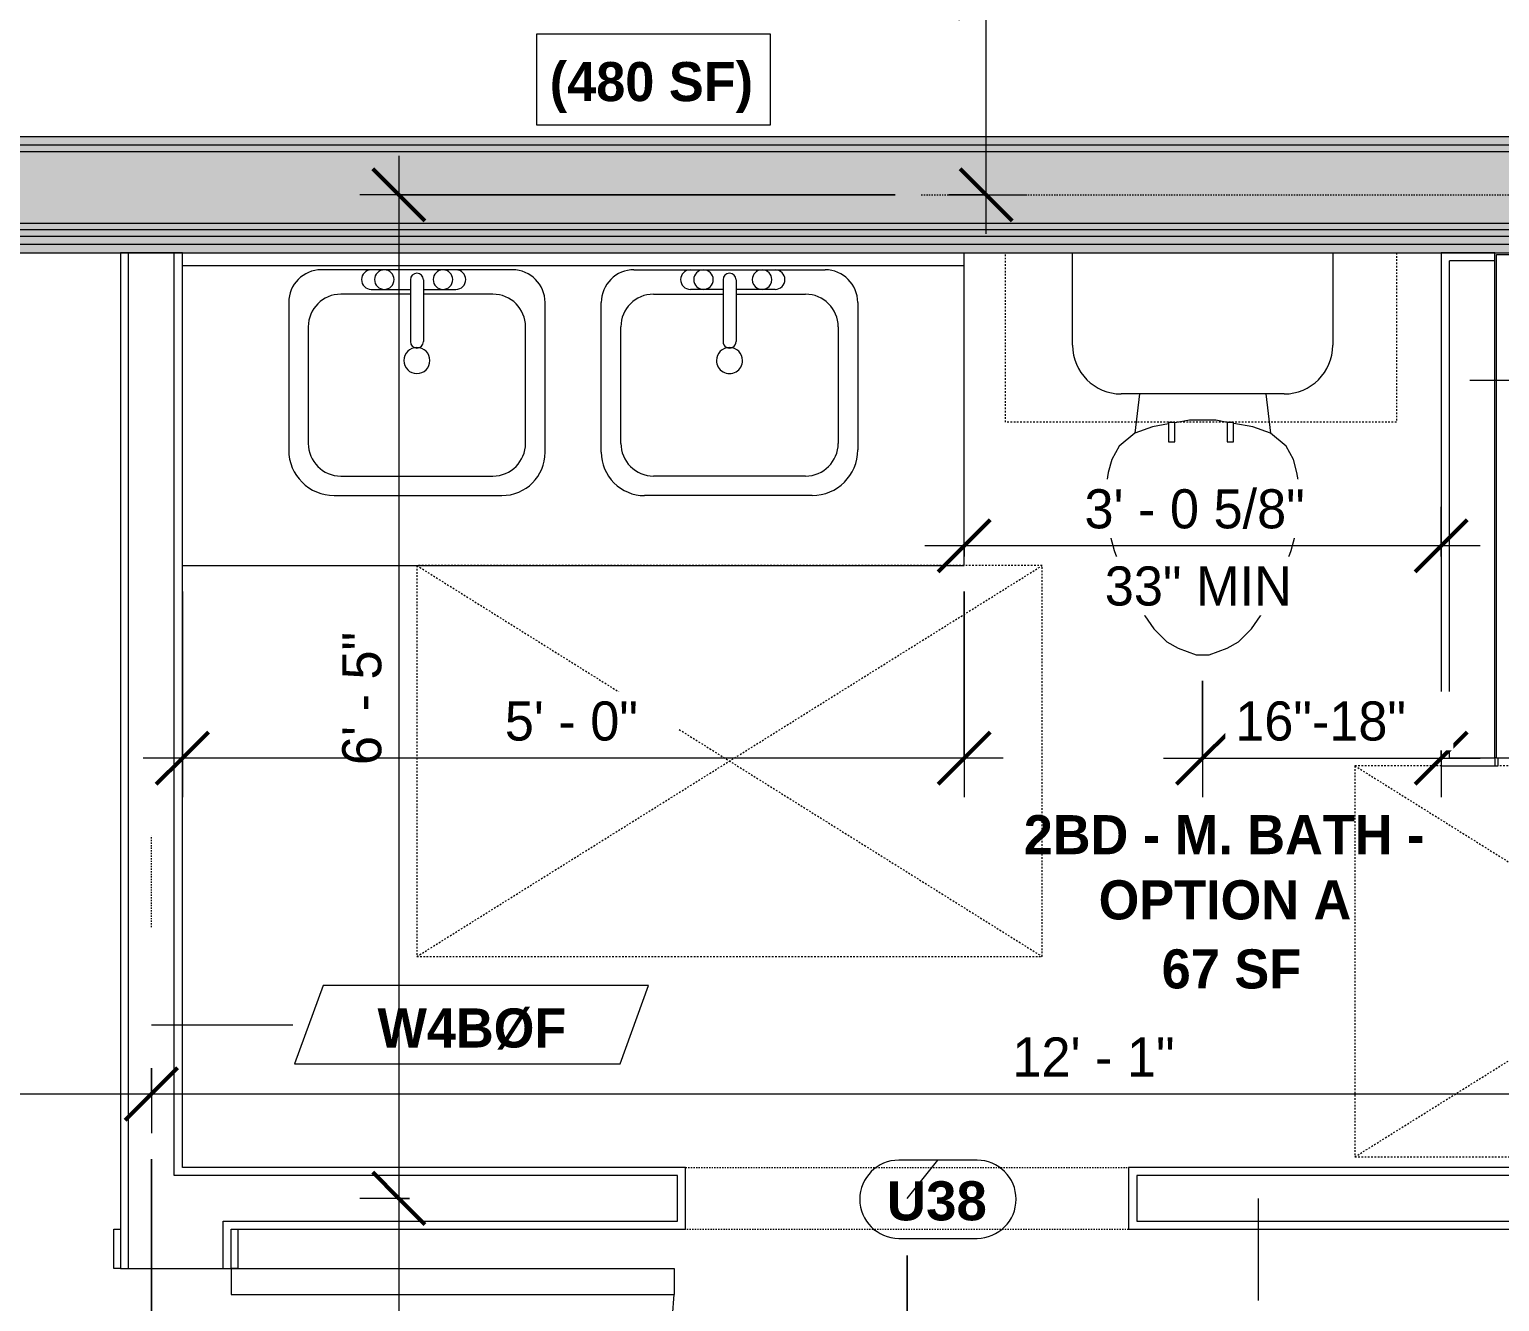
# Model space of a CAD drawing. Header units: inches. Extents: x -4058 to -1781, y 9814 to 12264.
# Drawn here: x -3666.8 to -3553.9, y 10263.7 to 10361.3 of the extents above; entities that cross this region are included whole.
import ezdxf

# ---------------------------------------------------------------- set-up
doc = ezdxf.new("R2010")
doc.units = ezdxf.units.IN
doc.header["$MEASUREMENT"] = 0
for name, pattern in [('Dash', [0.25, 0.125, -0.125]), ('Dash 3_32_', [0.1875, 0.09375, -0.09375]), ('Overhead', [0.15625, 0.09375, -0.0625])]:
    doc.linetypes.add(name, pattern=pattern)
for name, color, linetype, lineweight in [('0-1', 7, 'Continuous', 5), ('A-ANNO-DIMS', 211, 'Continuous', 9), ('A-ANNO-DIMS-32', 211, 'Continuous', 9), ('A-AREA-IDEN', 2, 'Continuous', 9), ('A-DETL-1', 90, 'Dash 3_32_', 9), ('A-DETL-GENF-3', 92, 'Overhead', 9), ('A-DETL-MEDM-1', 33, 'Continuous', 9), ('A-DOOR-2', 31, 'Continuous', 9), ('A-DOOR-IDEN', 31, 'Continuous', 9), ('A-GENM', 5, 'Continuous', 9), ('A-GENM-2', 147, 'Dash', 9), ('A-WALL-1', 7, 'Continuous', 9), ('A-WALL-2', 113, 'Continuous', 9), ('A-WALL-IDEN', 211, 'Continuous', 9), ('I-WALL-1', 1, 'Continuous', 18), ('I-WALL-2', 10, 'Continuous', 5), ('I-WALL-3', 7, 'Continuous', 9), ('I-WALL-4', 2, 'Continuous', 9), ('P-SANR-FIXT', 6, 'Continuous', 9), ('Q-CASE', 31, 'Continuous', 9), ('Q-CASE-2', 31, 'Dash', 9)]:
    doc.layers.add(name, color=color, linetype=linetype, lineweight=lineweight)
doc.styles.add('Arial_B', font='arialbd.ttf', dxfattribs={"height": 3})
doc.styles.add('Century Gothic', font='ufonts.com_century-gothic.ttf', dxfattribs={"height": 3})
doc.styles.add('Century Gothic_B', font='GOTHICB.TTF', dxfattribs={"height": 3})
doc.dimstyles.new('MARKETING_DIMENSION', dxfattribs={"dimscale": 12, "dimtxt": 3.132505, "dimasz": 0.333333, "dimexe": 0.25, "dimexo": 0.166667, "dimgap": 0.041667, "dimtad": 1, "dimdec": 4, "dimrnd": 0.0625, "dimzin": 3, "dimdsep": 46, "dimlunit": 4, "dimtxsty": 'Century Gothic', "dimblk1": 'OBLIQUE', "dimblk2": 'OBLIQUE', "dimsah": 1, "dimcen": 0.09, "dimdle": 0.25, "dimazin": 0, "dimtfac": 1, "dimtdec": 4, "dimtix": 1, "dimtmove": 0, "dimatfit": 3, "dimfxl": 1, "dimtvp": 1, "dimtfill": 1, "dimfrac": 2, "dimtolj": 1, "dimtzin": 0, "dimarcsym": 2})
doc.dimstyles.new('THE_DIMENSION_STRING_3', dxfattribs={"dimscale": 12, "dimtxt": 3.132505, "dimasz": 0.333333, "dimexe": 0.25, "dimexo": 0.166667, "dimgap": 0.041667, "dimtad": 1, "dimdec": 4, "dimrnd": 0.0625, "dimzin": 3, "dimdsep": 46, "dimlunit": 4, "dimtxsty": 'Century Gothic', "dimblk1": 'OBLIQUE', "dimblk2": 'OBLIQUE', "dimsah": 1, "dimcen": 0.09, "dimdle": 0.25, "dimazin": 0, "dimtfac": 1, "dimtdec": 4, "dimtix": 1, "dimtmove": 0, "dimatfit": 3, "dimfxl": 1, "dimtvp": 1, "dimtfill": 1, "dimfrac": 2, "dimtolj": 1, "dimtzin": 0, "dimarcsym": 2})
doc.dimstyles.new('THE_DIMENSION_STRING_4', dxfattribs={"dimscale": 12, "dimtxt": 3.132505, "dimasz": 0.333333, "dimexe": 0.25, "dimexo": 0.166667, "dimgap": 0.041667, "dimtad": 1, "dimdec": 4, "dimrnd": 0.0625, "dimzin": 3, "dimdsep": 46, "dimlunit": 4, "dimtxsty": 'Century Gothic', "dimblk1": 'OBLIQUE', "dimblk2": 'OBLIQUE', "dimsah": 1, "dimcen": 0.09, "dimdle": 0.25, "dimazin": 0, "dimtfac": 1, "dimtdec": 4, "dimtix": 1, "dimtmove": 0, "dimatfit": 3, "dimfxl": 1, "dimtvp": 1, "dimtfill": 1, "dimfrac": 2, "dimtolj": 1, "dimtzin": 0, "dimarcsym": 2})

# ---------------------------------------------------------------- blocks, each defined once
blk = doc.blocks.new('CTR - 1st Phase - Common Walls_rvt-1-UNITS PLANS - 3RD FLOOR')
at = {"layer": 'I-WALL-1'}
blk.add_hatch(color=256, dxfattribs=at).paths.add_polyline_path([(-3501.67, 10344.15), (-3501.67, 10344.78), (-3852.47, 10344.78), (-3852.47, 10344.15), (-3512.01, 10344.15)], flags=0)
at = {"layer": 'I-WALL-2'}
for points in [[(-3504.67, 10352.4), (-3504.67, 10353.03), (-3757.49, 10353.03), (-3757.49, 10352.84), (-3795.49, 10352.84), (-3795.49, 10353.03), (-3852.47, 10353.03), (-3852.47, 10352.4), (-3529.17, 10352.4)], [(-3504.67, 10351.9), (-3504.67, 10352.4), (-3852.47, 10352.4), (-3852.47, 10351.9), (-3529.17, 10351.9)], [(-3501.67, 10346.4), (-3501.67, 10351.34), (-3504.67, 10351.35), (-3504.67, 10351.9), (-3852.47, 10351.9), (-3852.47, 10346.4), (-3512.01, 10346.4)], [(-3529.17, 10345.9), (-3501.67, 10345.9), (-3501.67, 10346.4), (-3852.47, 10346.4), (-3852.47, 10345.9), (-3546.32, 10345.9)], [(-3501.67, 10345.4), (-3501.67, 10345.9), (-3852.47, 10345.9), (-3852.47, 10345.4), (-3512.01, 10345.4)], [(-3501.67, 10344.78), (-3501.67, 10345.4), (-3852.47, 10345.4), (-3852.47, 10344.78), (-3512.01, 10344.78)]]:
    blk.add_hatch(color=256, dxfattribs=at).paths.add_polyline_path(points, flags=0)
at = {"layer": 'A-WALL-1'}
for p, q in [((-3504.67, 10352.4), (-3852.47, 10352.4)), ((-3504.67, 10351.9), (-3852.47, 10351.9)), ((-3501.67, 10346.4), (-3852.47, 10346.4)), ((-3501.67, 10345.9), (-3852.47, 10345.9)), ((-3501.67, 10345.4), (-3852.47, 10345.4)), ((-3501.67, 10344.78), (-3852.47, 10344.78))]:
    blk.add_line(p, q, dxfattribs=at)
at = {"layer": 'I-WALL-3'}
for p, q in [((-3505.3, 10353.03), (-3757.49, 10353.03)), ((-3852.47, 10344.15), (-3554.28, 10344.15))]:
    blk.add_line(p, q, dxfattribs=at)
blk = doc.blocks.new('Door-Opening - CLEAR OPENING - 34_ x 80_-3928451-UNITS PLANS - 3RD FLOOR')
at = {"layer": 'A-DETL-GENF-3'}
for p, q in [((-17.32, 2.37), (16.68, 2.37)), ((16.68, -2.38), (-17.32, -2.38))]:
    blk.add_line(p, q, dxfattribs=at)
at = {"layer": 'A-DETL-MEDM-1'}
for p, q in [((-17.32, -2.38), (-17.32, 2.37)), ((16.68, 2.37), (16.68, -2.38))]:
    blk.add_line(p, q, dxfattribs=at)
blk = doc.blocks.new('M_Sink Vanity-Square - 500 x 440mm-1372835-UNITS PLANS - 3RD FLOOR')
at = {"layer": 'P-SANR-FIXT'}
for p, q in [((-5.72, 10.23), (7.14, 10.23)), ((-5.22, 8.73), (6.46, 8.73)), ((10.46, 6.91), (10.46, -4.59)), ((-9.22, -4.59), (-9.22, 6.73)), ((-7.72, -2.72), (-7.72, 6.23)), ((8.96, 6.23), (8.96, -2.72)), ((0.12, -6.33), (0.12, -1.59)), ((1.12, -6.33), (1.12, -1.59)), ((0.12, -5.22), (-5.22, -5.22)), ((-2.88, -5.59), (0.12, -5.59)), ((6.46, -5.22), (1.12, -5.22)), ((1.12, -5.59), (3.62, -5.59)), ((7.96, -7.09), (-6.72, -7.09)), ((3.62, -7.09), (-2.88, -7.09))]:
    blk.add_line(p, q, dxfattribs=at)
for centre, radius, start, end in [((-5.72, 6.73), 3.5, 90, 180), ((7.14, 6.91), 3.32, 360, 90), ((-5.22, 6.23), 2.5, 90, 180), ((6.46, 6.23), 2.5, 360, 90), ((0.62, -0.13), 1, 360, 180), ((0.62, -0.13), 1, 180, 0), ((0.62, -1.59), 0.5, 360, 180), ((-5.22, -2.72), 2.5, 180, 270), ((6.46, -2.72), 2.5, 270, 360), ((-6.72, -4.59), 2.5, 180, 270), ((-2.88, -6.34), 0.75, 90, 270), ((-1.88, -6.34), 0.75, 360, 180), ((2.62, -6.34), 0.75, 0, 180), ((3.62, -6.34), 0.75, 270, 90), ((7.96, -4.59), 2.5, 270, 0), ((-1.88, -6.34), 0.75, 180, 0), ((0.62, -6.33), 0.5, 180, 0), ((2.62, -6.34), 0.75, 180, 0)]:
    blk.add_arc(centre, radius, start, end, dxfattribs=at)
blk = doc.blocks.new('Toilet-Domestic-3D - Toilet-Domestic-3D-V62-UNITS PLANS - 3RD FLOOR')
at = {"layer": 'P-SANR-FIXT'}
for p, q in [((-9.98, 11.75), (-9.98, 18.86)), ((9.98, 18.86), (9.98, 11.75)), ((6.25, 8.02), (-6.25, 8.02)), ((-4.86, 8.02), (-5.21, 5)), ((4.86, 8.02), (5.21, 5)), ((-2.61, 5.72), (-3.84, 5.5)), ((-1, 6), (-2.12, 5.8)), ((1, 6), (-1, 6)), ((1.89, 5.84), (1, 6)), ((3.84, 5.5), (2.38, 5.76)), ((-5.21, 5), (-6.4, 4)), ((-3.84, 5.5), (-5.21, 5)), ((5.21, 5), (3.84, 5.5)), ((6.4, 4), (5.21, 5)), ((-6.4, 4), (-6.97, 3)), ((6.97, 3), (6.4, 4)), ((-6.97, 3), (-7.24, 2)), ((7.24, 2), (6.97, 3)), ((-7.24, 2), (-7.41, 1)), ((7.41, 1), (7.24, 2)), ((-7.41, 1), (-7.5, 0)), ((7.5, 0), (7.41, 1)), ((-7.5, 0), (-7.33, -1.99)), ((7.33, -1.99), (7.5, 0)), ((-7.33, -1.99), (-6.79, -4)), ((6.79, -4), (7.33, -1.99)), ((-6.79, -4), (-6.06, -6)), ((6.06, -6), (6.79, -4)), ((-6.06, -6), (-5.13, -8)), ((5.13, -8), (6.06, -6)), ((-5.13, -8), (-3.74, -10)), ((3.74, -10), (5.13, -8)), ((-3.74, -10), (-2.74, -11)), ((2.74, -11), (3.74, -10)), ((-2.74, -11), (-1.87, -11.5)), ((1.87, -11.5), (2.74, -11)), ((-1.87, -11.5), (-0.5, -12)), ((-0.5, -12), (0.5, -12)), ((0.5, -12), (1.87, -11.5))]:
    blk.add_line(p, q, dxfattribs=at)
for centre, start, end in [((-6.25, 11.75), 180, 270), ((6.25, 11.75), 270, 360)]:
    blk.add_arc(centre, 3.73, start, end, dxfattribs=at)
blk = doc.blocks.new('Bath Vanity - Bath Vanity 60_-3668790-UNITS PLANS - 3RD FLOOR')
at = {"layer": 'Q-CASE'}
for p, q in [((30.74, 24), (-29.26, 24)), ((-29.26, 24), (-29.26, 1))]:
    blk.add_line(p, q, dxfattribs=at)
blk = doc.blocks.new('ADA Clearances - 30_x48_-4171341-UNITS PLANS - 3RD FLOOR')
at = {"layer": 'A-GENM-2'}
for p, q in [((15, -24), (-15, 24)), ((-15, -24), (15, 24)), ((15, 24), (-15, 24)), ((-15, 24), (-15, -13)), ((15, -24), (15, 24)), ((-15, -17.37), (-15, -24)), ((-15, -24), (15, -24))]:
    blk.add_line(p, q, dxfattribs=at)
blk = doc.blocks.new('BATHROOM MIRROR - BATHROOM MIRROR  60_-3802719-UNITS PLANS - 3RD FLOOR')
at = {"layer": 'Q-CASE'}
for p, q in [((-29.26, -23), (30.74, -23)), ((-29.26, -23), (-29.26, -24)), ((30.74, -24), (30.74, -23)), ((30.74, -24), (-29.26, -24))]:
    blk.add_line(p, q, dxfattribs=at)
blk = doc.blocks.new('300 Series Wall Hung Cabinet_326 - 30_-2909953-UNITS PLANS - 3RD FLOOR')
at = {"layer": 'Q-CASE'}
for p, q in [((-2.01, 14.69), (-2.5, 14.69)), ((-2.5, 14.69), (-2.5, 13.19)), ((-2.01, 13.19), (-2.01, 14.69)), ((2.49, 14.69), (2, 14.69)), ((2, 14.69), (2, 13.19)), ((2.49, 13.19), (2.49, 14.69)), ((-2.01, 13.19), (-2.5, 13.19)), ((2.49, 13.19), (2, 13.19))]:
    blk.add_line(p, q, dxfattribs=at)
at = {"layer": 'Q-CASE-2'}
for p, q in [((-15, 0.19), (-15, 13.19)), ((-15, 13.19), (15, 13.19)), ((15, 13.19), (15, 0.19)), ((15, 0.19), (-15, 0.19))]:
    blk.add_line(p, q, dxfattribs=at)
blk = doc.blocks.new('M_Sink Vanity-Square - 500 x 440mm-1352614-UNITS PLANS - 3RD FLOOR')
at = {"layer": 'P-SANR-FIXT'}
for p, q in [((7.96, 7.09), (-6.72, 7.09)), ((3.62, 7.09), (-2.88, 7.09)), ((0.12, 6.33), (0.12, 1.59)), ((1.12, 6.33), (1.12, 1.59)), ((-9.22, 4.59), (-9.22, -6.73)), ((0.12, 5.22), (-5.22, 5.22)), ((-2.88, 5.59), (0.12, 5.59)), ((1.12, 5.59), (3.62, 5.59)), ((6.46, 5.22), (1.12, 5.22)), ((10.46, -6.91), (10.46, 4.59)), ((-7.72, 2.72), (-7.72, -6.23)), ((8.96, -6.23), (8.96, 2.72)), ((-5.22, -8.73), (6.46, -8.73)), ((-5.72, -10.23), (7.14, -10.23))]:
    blk.add_line(p, q, dxfattribs=at)
for centre, radius, start, end in [((-6.72, 4.59), 2.5, 90, 180), ((-2.88, 6.34), 0.75, 90, 270), ((-1.88, 6.34), 0.75, 360, 180), ((0.62, 6.33), 0.5, 360, 180), ((2.62, 6.34), 0.75, 360, 180), ((3.62, 6.34), 0.75, 270, 90), ((7.96, 4.59), 2.5, 360, 90), ((-1.88, 6.34), 0.75, 180, 0), ((2.62, 6.34), 0.75, 180, 360), ((-5.22, 2.72), 2.5, 90, 180), ((6.46, 2.72), 2.5, 0, 90), ((0.62, 1.59), 0.5, 180, 0), ((0.62, 0.13), 1, 360, 180), ((0.62, 0.13), 1, 180, 0), ((-5.72, -6.73), 3.5, 180, 270), ((-5.22, -6.23), 2.5, 180, 270), ((6.46, -6.23), 2.5, 270, 0), ((7.14, -6.91), 3.32, 270, 0)]:
    blk.add_arc(centre, radius, start, end, dxfattribs=at)
blk = doc.blocks.new('ADA Clearances - 30_x48_-V92-UNITS PLANS - 3RD FLOOR')
at = {"layer": 'A-GENM-2'}
for p, q in [((15, -24), (-15, 24)), ((-15, -24), (15, 24)), ((15, 24), (-15, 24)), ((-15, 24), (-15, -24)), ((15, -24), (15, 24)), ((-15, -24), (15, -24))]:
    blk.add_line(p, q, dxfattribs=at)
blk = doc.blocks.new('The Shower - The Shower-V103-UNITS PLANS - 3RD FLOOR')
at = {"layer": 'P-SANR-FIXT'}
for p, q in [((0, -0.5), (38.5, -0.5)), ((0, -39.25), (0, -0.5)), ((0.12, -39.25), (0.12, -0.63)), ((0.12, -0.63), (38.38, -0.63)), ((38.38, -0.63), (38.38, -39.25)), ((38.5, -0.5), (38.5, -39.25)), ((1.25, -39.25), (1.25, -1.75)), ((1.25, -1.75), (37.25, -1.75)), ((1.42, -2.2), (1.4, -2.23)), ((1.58, -2.01), (1.51, -2.08)), ((1.73, -1.9), (1.7, -1.92)), ((2.01, -1.78), (1.93, -1.8)), ((36.25, -1.77), (2.25, -1.77)), ((36.25, -1.77), (36.25, -1.75)), ((36.57, -1.8), (36.49, -1.78)), ((36.8, -1.92), (36.77, -1.9)), ((36.99, -2.08), (36.92, -2.01)), ((37.1, -2.23), (37.08, -2.2)), ((37.25, -1.75), (37.25, -17.52)), ((1.3, -2.43), (1.28, -2.51)), ((2.2, -32.27), (2.2, -2.75)), ((36.25, -2.7), (2.25, -2.7)), ((36.3, -18.11), (36.3, -2.75)), ((37.22, -2.51), (37.2, -2.43)), ((36.3, -32.27), (36.3, -18.89)), ((37.25, -19.48), (37.25, -39.25)), ((1.62, -32.27), (1.62, -38.13)), ((36.75, -32.38), (1.75, -32.38)), ((1.75, -32.38), (1.75, -38)), ((2.2, -32.27), (36.3, -32.27)), ((36.75, -38), (36.75, -32.38)), ((36.88, -38.13), (36.88, -32.27)), ((1.62, -38.13), (36.88, -38.13)), ((1.75, -38), (36.75, -38)), ((0.12, -39.25), (0, -39.25)), ((0.12, -39.25), (1.25, -39.25)), ((1.25, -38.75), (37.25, -38.75)), ((1.25, -39.25), (1.25, -38.75)), ((37.25, -39.25), (1.25, -39.25)), ((37.25, -38.75), (37.25, -39.25)), ((37.25, -39.25), (38.38, -39.25)), ((38.5, -39.25), (38.38, -39.25))]:
    blk.add_line(p, q, dxfattribs=at)
for centre, radius, start, end in [((2.25, -2.75), 1, 90, 180), ((36.25, -2.75), 1, 0, 90), ((2.2, -35.56), 0.125, 0, 180), ((2.2, -35.56), 0.125, 180, 0), ((36.3, -35.56), 0.125, 0, 180), ((36.3, -35.56), 0.125, 180, 0)]:
    blk.add_arc(centre, radius, start, end, dxfattribs=at)
for centre, major_axis, start_param, end_param in [((2.2, -32.28), (0.95, 0), 1.570796, 3.141593), ((36.3, -32.28), (-0.95, 0), 3.141593, 4.712389)]:
    blk.add_ellipse(centre, major_axis=major_axis, ratio=0.019505, start_param=start_param, end_param=end_param, dxfattribs=at)
for points, knots in [([(2.25, -1.77), (2.19, -1.77), (2.06, -1.78), (1.8, -1.86), (1.53, -2.04), (1.34, -2.32), (1.26, -2.57), (1.25, -2.7), (1.25, -2.77)], [-0.001856, -0.001856, -0.001856, -0.001856, 0.123376, 0.248608, 0.499072, 0.749536, 0.874768, 1, 1, 1, 1]), ([(1.38, -2.25), (1.41, -2.21), (1.47, -2.12), (1.55, -2.04), (1.59, -2)], [-0.666048, -0.666048, -0.666048, -0.666048, -0.5714286, -0.4597287, -0.4597287, -0.4597287, -0.4597287]), ([(1.75, -1.88), (1.77, -1.87), (1.86, -1.82), (2.03, -1.77), (2.17, -1.75), (2.25, -1.75)], [-0.332096, -0.332096, -0.332096, -0.332096, -0.2857143, -0.1428571, 0, 0, 0, 0]), ([(36.25, -1.75), (36.31, -1.75), (36.42, -1.76), (36.59, -1.8), (36.7, -1.85), (36.75, -1.88)], [-1, -1, -1, -1, -0.8928571, -0.7857143, -0.6665409, -0.6665409, -0.6665409, -0.6665409]), ([(37.25, -2.77), (37.25, -2.7), (37.24, -2.57), (37.16, -2.32), (36.98, -2.04), (36.7, -1.86), (36.45, -1.78), (36.32, -1.77), (36.25, -1.77)], [-0.001856, -0.001856, -0.001856, -0.001856, 0.123376, 0.248608, 0.499072, 0.749536, 0.874768, 1, 1, 1, 1]), ([(36.75, -1.88), (36.79, -1.91), (36.89, -1.97), (36.97, -2.05), (37.01, -2.11)], [-0.666048, -0.666048, -0.666048, -0.666048, -0.5714286, -0.4462442, -0.4462442, -0.4462442, -0.4462442]), ([(37.12, -2.25), (37.13, -2.27), (37.16, -2.33), (37.18, -2.38), (37.19, -2.42)], [-0.332096, -0.332096, -0.332096, -0.332096, -0.2857143, -0.2167295, -0.2167295, -0.2167295, -0.2167295]), ([(2.25, -2.7), (2.24, -2.7), (2.24, -2.7), (2.23, -2.7), (2.22, -2.71), (2.22, -2.71), (2.21, -2.72), (2.21, -2.73), (2.2, -2.74), (2.2, -2.74), (2.2, -2.75), (2.2, -2.75)], [-1, -1, -1, -1, -0.833333, -0.75, -0.666667, -0.583333, -0.416667, -0.333333, -0.208333, -0.083333, 0, 0, 0, 0]), ([(36.3, -2.75), (36.3, -2.74), (36.3, -2.74), (36.3, -2.73), (36.29, -2.72), (36.29, -2.72), (36.28, -2.71), (36.27, -2.71), (36.26, -2.7), (36.26, -2.7), (36.25, -2.7), (36.25, -2.7)], [-1, -1, -1, -1, -0.833333, -0.75, -0.666667, -0.583333, -0.416667, -0.333333, -0.208333, -0.083333, 0, 0, 0, 0])]:
    blk.add_open_spline(points, degree=3, knots=knots, dxfattribs=at)
for points in [[(1.35, -2.32), (1.36, -2.3), (1.37, -2.27), (1.38, -2.25)], [(1.63, -1.97), (1.67, -1.94), (1.71, -1.91), (1.75, -1.88)], [(36.25, -2.7), (36.25, -2.62), (36.25, -2.45), (36.25, -2.22), (36.25, -2.03), (36.25, -1.88), (36.25, -1.82), (36.25, -1.8)], [(37.05, -2.15), (37.07, -2.18), (37.09, -2.21), (37.12, -2.25)], [(1.25, -2.75), (1.25, -2.74), (1.25, -2.72), (1.25, -2.71)], [(2.2, -2.75), (2.12, -2.75), (1.95, -2.75), (1.72, -2.75), (1.52, -2.76), (1.37, -2.76), (1.27, -2.76), (1.25, -2.77), (1.25, -2.77)], [(37.25, -2.67), (37.25, -2.7), (37.25, -2.72), (37.25, -2.75)]]:
    blk.add_open_spline(points, degree=3, dxfattribs=at)
blk = doc.blocks.new('SWING - SINGLE - FLUSH - SWING - FLUSH - 2-10 x 6-8 - PASSAGE-4202131-UNITS PLANS - 3RD FLOOR')
at = {"layer": 'A-DOOR-2'}
for p, q in [((-20, 4.25), (-20, 4.75)), ((-20, 4.75), (-17, 4.75)), ((-17, 4.75), (-17, 4.25)), ((17, 4.25), (17, 4.75)), ((17, 4.75), (20, 4.75)), ((20, 4.75), (20, 4.25)), ((-17, 4.25), (-20, 4.25)), ((20, 4.25), (17, 4.25)), ((-20, -4.25), (-17, -4.25)), ((-20, -4.75), (-20, -4.25)), ((-17, -4.25), (-17, -4.75)), ((15, -4.25), (15, -38.26)), ((17, -4.25), (15, -4.25)), ((17, -4.25), (17, -38.26)), ((17, -4.25), (20, -4.25)), ((17, -4.75), (17, -4.25)), ((20, -4.25), (20, -4.75)), ((-17, -4.75), (-20, -4.75)), ((20, -4.75), (17, -4.75)), ((17, -38.26), (15, -38.26))]:
    blk.add_line(p, q, dxfattribs=at)
blk.add_arc((17, -4.25), 34.07, 180, 266.6343, dxfattribs=at)
blk = doc.blocks.new('DIMBLOCK653-UNITS PLANS - 3RD FLOOR')
at = {"layer": 'A-ANNO-DIMS-32'}
for p, q in [((-3638.42, 10351.59), (-3638.42, 10271.59)), ((-3600.32, 10348.59), (-3641.42, 10348.59)), ((-3638.42, 10348.59), (-3600.32, 10348.59)), ((-3637.59, 10271.59), (-3641.42, 10271.59)), ((-3638.42, 10271.59), (-3637.59, 10271.59))]:
    blk.add_line(p, q, dxfattribs=at)
at = {"layer": 'A-ANNO-DIMS-32', "lineweight": 50}
for p, q in [((-3638.42, 10348.59), (-3640.42, 10350.59)), ((-3638.42, 10348.59), (-3636.42, 10346.59)), ((-3638.42, 10271.59), (-3640.42, 10273.59)), ((-3638.42, 10271.59), (-3636.42, 10269.59))]:
    blk.add_line(p, q, dxfattribs=at)
at = {"layer": 'A-ANNO-DIMS-32', "color": 0, "insert": (-3642.76, 10304.84), "char_height": 3, "width": 12.5897, "attachment_point": 1, "rotation": 90, "line_spacing_factor": 0.984502, "style": 'Century Gothic', "bg_fill": 3, "box_fill_scale": 1.25, "bg_fill_color": 256, "bg_fill_true_color": 13158600, "bg_fill_transparency": 0}
blk.add_mtext('6\' - 5"', dxfattribs=at)
blk = doc.blocks.new('_Oblique')
at = {"color": 0, "linetype": 'ByBlock', "lineweight": -2}
blk.add_line((-0.5, -0.5), (0.5, 0.5), dxfattribs=at)
blk = doc.blocks.new('DIMBLOCK654-UNITS PLANS - 3RD FLOOR')
at = {"layer": 'A-ANNO-DIMS-32', "lineweight": 50}
for p, q in [((-3638.42, 10271.59), (-3640.42, 10273.59)), ((-3638.42, 10271.59), (-3636.42, 10269.59)), ((-3638.42, 10198.59), (-3640.42, 10200.59)), ((-3638.42, 10198.59), (-3636.42, 10196.59))]:
    blk.add_line(p, q, dxfattribs=at)
at = {"layer": 'A-ANNO-DIMS-32'}
for p, q in [((-3637.59, 10271.59), (-3641.42, 10271.59)), ((-3638.42, 10271.59), (-3638.42, 10195.59)), ((-3638.42, 10271.59), (-3637.59, 10271.59)), ((-3637.59, 10198.59), (-3641.42, 10198.59)), ((-3638.42, 10198.59), (-3637.59, 10198.59))]:
    blk.add_line(p, q, dxfattribs=at)
at = {"layer": 'A-ANNO-DIMS-32', "color": 0, "insert": (-3642.76, 10229.84), "char_height": 3, "width": 12.5897, "attachment_point": 1, "rotation": 90, "line_spacing_factor": 0.984502, "style": 'Century Gothic', "bg_fill": 3, "box_fill_scale": 1.25, "bg_fill_color": 256, "bg_fill_true_color": 13158600, "bg_fill_transparency": 0}
blk.add_mtext('6\' - 1"', dxfattribs=at)
blk = doc.blocks.new('DIMBLOCK655-UNITS PLANS - 3RD FLOOR')
at = {"layer": 'A-ANNO-DIMS-32', "lineweight": 50}
for p, q in [((-3657.41, 10279.6), (-3655.41, 10281.6)), ((-3512.41, 10279.6), (-3510.41, 10281.6)), ((-3657.41, 10279.6), (-3659.41, 10277.6)), ((-3512.41, 10279.6), (-3514.41, 10277.6))]:
    blk.add_line(p, q, dxfattribs=at)
at = {"layer": 'A-ANNO-DIMS-32'}
for p, q in [((-3657.41, 10280.42), (-3657.41, 10276.6)), ((-3657.41, 10279.6), (-3657.41, 10280.42)), ((-3512.41, 10280.42), (-3512.41, 10276.6)), ((-3512.41, 10279.6), (-3512.41, 10280.42)), ((-3660.41, 10279.6), (-3512.41, 10279.6))]:
    blk.add_line(p, q, dxfattribs=at)
at = {"layer": 'A-ANNO-DIMS-32', "color": 0, "insert": (-3591.32, 10283.94), "char_height": 3, "width": 15.394, "attachment_point": 1, "line_spacing_factor": 0.984502, "style": 'Century Gothic', "bg_fill": 3, "box_fill_scale": 1.25, "bg_fill_color": 256, "bg_fill_true_color": 13158600, "bg_fill_transparency": 0}
blk.add_mtext('12\' - 1"', dxfattribs=at)
blk = doc.blocks.new('DIMBLOCK785-UNITS PLANS - 3RD FLOOR')
at = {"layer": 'A-ANNO-DIMS-32'}
for p, q in [((-3657.41, 10269.59), (-3657.41, 10254.06)), ((-3657.41, 10257.06), (-3657.41, 10269.59)), ((-3599.41, 10267.21), (-3599.41, 10254.06)), ((-3599.41, 10257.06), (-3599.41, 10267.21)), ((-3660.41, 10257.06), (-3596.41, 10257.06))]:
    blk.add_line(p, q, dxfattribs=at)
at = {"layer": 'A-ANNO-DIMS-32', "lineweight": 50}
for p, q in [((-3657.41, 10257.06), (-3655.41, 10259.06)), ((-3599.41, 10257.06), (-3597.41, 10259.06)), ((-3657.41, 10257.06), (-3659.41, 10255.06)), ((-3599.41, 10257.06), (-3601.41, 10255.06))]:
    blk.add_line(p, q, dxfattribs=at)
at = {"layer": 'A-ANNO-DIMS-32', "color": 0, "insert": (-3634.82, 10261.41), "char_height": 3, "width": 15.394, "attachment_point": 1, "line_spacing_factor": 0.984502, "style": 'Century Gothic', "bg_fill": 3, "box_fill_scale": 1.25, "bg_fill_color": 256, "bg_fill_true_color": 13158600, "bg_fill_transparency": 0}
blk.add_mtext('4\' - 10"', dxfattribs=at)
blk = doc.blocks.new('DIMBLOCK805-UNITS PLANS - 3RD FLOOR')
at = {"layer": 'A-ANNO-DIMS-32'}
for p, q in [((-3595.03, 10320.83), (-3595.03, 10324.66)), ((-3558.41, 10320.83), (-3558.41, 10324.66)), ((-3555.41, 10321.66), (-3598.03, 10321.66)), ((-3595.03, 10321.66), (-3595.03, 10320.83)), ((-3558.41, 10321.66), (-3558.41, 10320.83))]:
    blk.add_line(p, q, dxfattribs=at)
at = {"layer": 'A-ANNO-DIMS-32', "lineweight": 50}
for p, q in [((-3595.03, 10321.66), (-3593.03, 10323.66)), ((-3558.41, 10321.66), (-3556.41, 10323.66)), ((-3595.03, 10321.66), (-3597.03, 10319.66)), ((-3558.41, 10321.66), (-3560.41, 10319.66))]:
    blk.add_line(p, q, dxfattribs=at)
at = {"layer": 'A-ANNO-DIMS-32', "color": 0, "char_height": 3, "attachment_point": 1, "line_spacing_factor": 0.984502, "style": 'Century Gothic', "bg_fill": 3, "box_fill_scale": 1.25, "bg_fill_color": 256, "bg_fill_true_color": 13158600, "bg_fill_transparency": 0}
for s, insert, width in [('3\' - 0 5/8"', (-3585.79, 10326), 21.7784), ('33" MIN', (-3584.23, 10320.08), 18.0194)]:
    blk.add_mtext(s, dxfattribs=dict(at, insert=insert, width=width))
blk = doc.blocks.new('DIMBLOCK812-UNITS PLANS - 3RD FLOOR')
at = {"layer": 'A-ANNO-DIMS-32'}
for p, q in [((-3576.72, 10311.3), (-3576.72, 10302.37)), ((-3576.72, 10305.37), (-3576.72, 10311.3)), ((-3558.41, 10306.2), (-3558.41, 10302.37)), ((-3558.41, 10305.37), (-3558.41, 10306.2)), ((-3579.72, 10305.37), (-3555.41, 10305.37))]:
    blk.add_line(p, q, dxfattribs=at)
at = {"layer": 'A-ANNO-DIMS-32', "lineweight": 50}
for p, q in [((-3576.72, 10305.37), (-3574.72, 10307.37)), ((-3558.41, 10305.37), (-3556.41, 10307.37)), ((-3576.72, 10305.37), (-3578.72, 10303.37)), ((-3558.41, 10305.37), (-3560.41, 10303.37))]:
    blk.add_line(p, q, dxfattribs=at)
at = {"layer": 'A-ANNO-DIMS-32', "color": 0, "insert": (-3574.22, 10309.72), "char_height": 3, "width": 15.9907, "attachment_point": 1, "line_spacing_factor": 0.984502, "style": 'Century Gothic', "bg_fill": 3, "box_fill_scale": 1.25, "bg_fill_color": 256, "bg_fill_true_color": 13158600, "bg_fill_transparency": 0}
blk.add_mtext('16"-18"', dxfattribs=at)
blk = doc.blocks.new('DIMBLOCK813-UNITS PLANS - 3RD FLOOR')
at = {"layer": 'A-ANNO-DIMS-32'}
for p, q in [((-3655.03, 10318.15), (-3655.03, 10302.37)), ((-3655.03, 10305.37), (-3655.03, 10318.15)), ((-3595.03, 10318.15), (-3595.03, 10302.37)), ((-3595.03, 10305.37), (-3595.03, 10318.15)), ((-3592.03, 10305.37), (-3658.03, 10305.37))]:
    blk.add_line(p, q, dxfattribs=at)
at = {"layer": 'A-ANNO-DIMS-32', "lineweight": 50}
for p, q in [((-3655.03, 10305.37), (-3653.03, 10307.37)), ((-3595.03, 10305.37), (-3593.03, 10307.37)), ((-3655.03, 10305.37), (-3657.03, 10303.37)), ((-3595.03, 10305.37), (-3597.03, 10303.37))]:
    blk.add_line(p, q, dxfattribs=at)
at = {"layer": 'A-ANNO-DIMS-32', "color": 0, "insert": (-3630.28, 10309.72), "char_height": 3, "width": 12.5897, "attachment_point": 1, "line_spacing_factor": 0.984502, "style": 'Century Gothic', "bg_fill": 3, "box_fill_scale": 1.25, "bg_fill_color": 256, "bg_fill_true_color": 13158600, "bg_fill_transparency": 0}
blk.add_mtext('5\' - 0"', dxfattribs=at)
blk = doc.blocks.new('Door Tag - Type Mark-2601225-UNITS PLANS - 3RD FLOOR')
at = {"layer": 'A-DOOR-IDEN'}
for p, q in [((0.09375, 0.09375), (-0.09375, 0.09375)), ((-0.09375, -0.09375), (0.09375, -0.09375))]:
    blk.add_line(p, q, dxfattribs=at)
for centre, start, end in [((-0.09375, 0), 90, 270), ((0.09375, 0), 270, 90)]:
    blk.add_arc(centre, 0.09375, start, end, dxfattribs=at)
blk = doc.blocks.new('DIMBLOCK949-UNITS PLANS - 3RD FLOOR')
at = {"layer": 'A-ANNO-DIMS-32'}
for p, q in [((-3657.41, 10269.59), (-3657.41, 10185.69)), ((-3657.41, 10188.69), (-3657.41, 10269.59)), ((-3557.67, 10194.84), (-3557.67, 10185.69)), ((-3557.67, 10188.69), (-3557.67, 10194.84)), ((-3660.41, 10188.69), (-3554.67, 10188.69))]:
    blk.add_line(p, q, dxfattribs=at)
at = {"layer": 'A-ANNO-DIMS-32', "lineweight": 50}
for p, q in [((-3657.41, 10188.69), (-3655.41, 10190.69)), ((-3557.67, 10188.69), (-3555.67, 10190.69)), ((-3657.41, 10188.69), (-3659.41, 10186.69)), ((-3557.67, 10188.69), (-3559.67, 10186.69))]:
    blk.add_line(p, q, dxfattribs=at)
at = {"layer": 'A-ANNO-DIMS-32', "color": 0, "insert": (-3616.61, 10193.04), "char_height": 3, "width": 21.7784, "attachment_point": 1, "line_spacing_factor": 0.984502, "style": 'Century Gothic', "bg_fill": 3, "box_fill_scale": 1.25, "bg_fill_color": 256, "bg_fill_true_color": 13158600, "bg_fill_transparency": 0}
blk.add_mtext('8\' - 3 3/4"', dxfattribs=at)
blk = doc.blocks.new('Wall Tag - Arch Wall-3956453-UNITS PLANS - 3RD FLOOR')
at = {"layer": 'A-WALL-IDEN'}
for p, q in [((-0.3561, 0.0937), (-0.4244, -0.0937)), ((0.4244, 0.0937), (-0.3561, 0.0937)), ((0.3561, -0.0937), (0.4244, 0.0937)), ((-0.4244, -0.0937), (0.3561, -0.0937))]:
    blk.add_line(p, q, dxfattribs=at)
blk = doc.blocks.new('DIMBLOCK1027-UNITS PLANS - 3RD FLOOR')
at = {"layer": 'A-ANNO-DIMS-32'}
for p, q in [((-3852.47, 10277.43), (-3852.47, 10282.6)), ((-3657.41, 10281.59), (-3657.41, 10276.6)), ((-3657.41, 10279.6), (-3657.41, 10281.59)), ((-3855.47, 10279.6), (-3654.41, 10279.6)), ((-3852.47, 10279.6), (-3852.47, 10277.43))]:
    blk.add_line(p, q, dxfattribs=at)
at = {"layer": 'A-ANNO-DIMS-32', "lineweight": 50}
for p, q in [((-3852.47, 10279.6), (-3850.47, 10281.6)), ((-3657.41, 10279.6), (-3655.41, 10281.6)), ((-3852.47, 10279.6), (-3854.47, 10277.6)), ((-3657.41, 10279.6), (-3659.41, 10277.6))]:
    blk.add_line(p, q, dxfattribs=at)
at = {"layer": 'A-ANNO-DIMS-32', "color": 0, "insert": (-3766.35, 10283.94), "char_height": 3, "width": 27.387, "attachment_point": 1, "line_spacing_factor": 0.984502, "style": 'Century Gothic', "bg_fill": 3, "box_fill_scale": 1.25, "bg_fill_color": 256, "bg_fill_true_color": 13158600, "bg_fill_transparency": 0}
blk.add_mtext('16\' - 3 1/16"', dxfattribs=at)
blk = doc.blocks.new('DIMBLOCK1030-UNITS PLANS - 3RD FLOOR')
at = {"layer": 'A-ANNO-DIMS-32'}
for p, q in [((-3657.41, 10274.59), (-3657.41, 10185.69)), ((-3657.41, 10188.69), (-3657.41, 10274.59)), ((-3679.78, 10202.71), (-3679.78, 10185.69)), ((-3679.78, 10188.69), (-3679.78, 10202.71)), ((-3682.78, 10188.69), (-3654.41, 10188.69))]:
    blk.add_line(p, q, dxfattribs=at)
at = {"layer": 'A-ANNO-DIMS-32', "lineweight": 50}
for p, q in [((-3679.78, 10188.69), (-3677.78, 10190.69)), ((-3657.41, 10188.69), (-3655.41, 10190.69)), ((-3679.78, 10188.69), (-3681.78, 10186.69)), ((-3657.41, 10188.69), (-3659.41, 10186.69))]:
    blk.add_line(p, q, dxfattribs=at)
at = {"layer": 'A-ANNO-DIMS-32', "color": 0, "insert": (-3678.84, 10193.04), "char_height": 3, "width": 24.5827, "attachment_point": 1, "line_spacing_factor": 0.984502, "style": 'Century Gothic', "bg_fill": 3, "box_fill_scale": 1.25, "bg_fill_color": 256, "bg_fill_true_color": 13158600, "bg_fill_transparency": 0}
blk.add_mtext('1\' - 10 3/8"', dxfattribs=at)
blk = doc.blocks.new('DIMBLOCK1041-UNITS PLANS - 3RD FLOOR')
at = {"layer": 'A-ANNO-DIMS-32'}
for p, q in [((-3593.34, 10345.59), (-3593.34, 10396.19)), ((-3599.51, 10393.19), (-3590.34, 10393.19)), ((-3593.34, 10393.19), (-3599.51, 10393.19)), ((-3596.2, 10348.59), (-3590.34, 10348.59)), ((-3593.34, 10348.59), (-3596.2, 10348.59))]:
    blk.add_line(p, q, dxfattribs=at)
at = {"layer": 'A-ANNO-DIMS-32', "lineweight": 50}
for p, q in [((-3593.34, 10393.19), (-3595.34, 10395.19)), ((-3593.34, 10393.19), (-3591.34, 10391.19)), ((-3593.34, 10348.59), (-3595.34, 10350.59)), ((-3593.34, 10348.59), (-3591.34, 10346.59))]:
    blk.add_line(p, q, dxfattribs=at)
at = {"layer": 'A-ANNO-DIMS-32', "color": 0, "insert": (-3597.69, 10361.82), "char_height": 3, "width": 21.7784, "attachment_point": 1, "rotation": 90, "line_spacing_factor": 0.984502, "style": 'Century Gothic', "bg_fill": 3, "box_fill_scale": 1.25, "bg_fill_color": 256, "bg_fill_true_color": 13158600, "bg_fill_transparency": 0}
blk.add_mtext('3\' - 8 5/8"', dxfattribs=at)

msp = doc.modelspace()

# ---------------------------------------------------------------- linework, layer by layer
at = {"layer": 'A-AREA-IDEN', "flags": 128}
msp.add_lwpolyline([(-3627.83156, 10360.9471), (-3609.90715, 10360.9471), (-3609.90715, 10353.94553), (-3627.83156, 10353.94553)], close=True, dxfattribs=at)
at = {"layer": 'A-DETL-1'}
for p, q in [((-3598.32374, 10348.5894), (-3544.32374, 10348.5894)), ((-3657.40554, 10292.4019), (-3657.40554, 10299.4019)), ((-3657.40554, 10279.5894), (-3657.40554, 10276.5894))]:
    msp.add_line(p, q, dxfattribs=at)
at = {"layer": 'A-WALL-2'}
for p, q in [((-3659.78054, 10344.1519), (-3659.78054, 10269.2144)), ((-3655.03054, 10344.1519), (-3659.78054, 10344.1519)), ((-3659.15554, 10266.2144), (-3659.15554, 10344.1519)), ((-3655.65554, 10273.3394), (-3655.65554, 10344.1519)), ((-3655.03054, 10273.9644), (-3655.03054, 10343.14731)), ((-3558.40554, 10344.1519), (-3558.40554, 10304.7769)), ((-3554.28054, 10344.1519), (-3558.40554, 10344.1519)), ((-3557.78054, 10305.4019), (-3557.78054, 10343.5269)), ((-3554.28054, 10343.5269), (-3557.78054, 10343.5269)), ((-3558.40554, 10304.7769), (-3554.03054, 10304.7769)), ((-3557.78054, 10305.4019), (-3554.28054, 10305.4019)), ((-3554.28054, 10305.4019), (-3554.28054, 10304.7769)), ((-3554.03054, 10304.7769), (-3554.03054, 10305.4019)), ((-3617.03054, 10273.3394), (-3655.65554, 10273.3394)), ((-3616.40554, 10273.9644), (-3655.03054, 10273.9644)), ((-3617.03054, 10269.8394), (-3617.03054, 10273.3394)), ((-3515.78054, 10273.9644), (-3582.40554, 10273.9644)), ((-3515.15554, 10273.3394), (-3581.78054, 10273.3394)), ((-3581.78054, 10273.3394), (-3581.78054, 10269.8394)), ((-3651.90554, 10269.8394), (-3617.03054, 10269.8394)), ((-3651.90554, 10266.2144), (-3651.90554, 10269.8394)), ((-3581.78054, 10269.8394), (-3537.25398, 10269.8394)), ((-3651.28054, 10269.2144), (-3616.40554, 10269.2144)), ((-3582.40554, 10269.2144), (-3537.51286, 10269.2144))]:
    msp.add_line(p, q, dxfattribs=at)
at = {"layer": 'A-WALL-IDEN'}
msp.add_line((-3556.21804, 10334.37796), (-3549.38573, 10334.37796), dxfattribs=at)
at = {"layer": 'I-WALL-4'}
for p, q in [((-3659.78054, 10269.2144), (-3659.78054, 10266.2144)), ((-3651.28054, 10266.2144), (-3651.28054, 10269.2144)), ((-3659.78054, 10266.2144), (-3651.28054, 10266.2144))]:
    msp.add_line(p, q, dxfattribs=at)

# ---------------------------------------------------------------- block references
at = {"layer": '0-1'}
msp.add_blockref('CTR - 1st Phase - Common Walls_rvt-1-UNITS PLANS - 3RD FLOOR', (0, 0), dxfattribs=at)
at = {"layer": 'A-DOOR-2'}
msp.add_blockref('Door-Opening - CLEAR OPENING - 34_ x 80_-3928451-UNITS PLANS - 3RD FLOOR', (-3599.08315, 10271.5894), dxfattribs=at)
at = {"layer": 'A-DOOR-2', "rotation": 90.0000000000039}
msp.add_blockref('SWING - SINGLE - FLUSH - SWING - FLUSH - 2-10 x 6-8 - PASSAGE-4202131-UNITS PLANS - 3RD FLOOR', (-3655.53054, 10249.2144), dxfattribs=at)
at = {"layer": 'A-GENM'}
for name, p, rotation in [('ADA Clearances - 30_x48_-V92-UNITS PLANS - 3RD FLOOR', (-3613.03054, 10305.14731), 269.9999999999416), ('ADA Clearances - 30_x48_-4171341-UNITS PLANS - 3RD FLOOR', (-3541.03054, 10289.7769), 270.0000000001231)]:
    msp.add_blockref(name, p, dxfattribs=dict(at, rotation=rotation))
at = {"layer": 'P-SANR-FIXT'}
for name, p in [('Toilet-Domestic-3D - Toilet-Domestic-3D-V62-UNITS PLANS - 3RD FLOOR', (-3576.71804, 10325.29608)), ('The Shower - The Shower-V103-UNITS PLANS - 3RD FLOOR', (-3554.28054, 10344.6519)), ('M_Sink Vanity-Square - 500 x 440mm-1352614-UNITS PLANS - 3RD FLOOR', (-3637.64822, 10335.74815))]:
    msp.add_blockref(name, p, dxfattribs=at)
at = {"layer": 'P-SANR-FIXT', "rotation": 180}
msp.add_blockref('M_Sink Vanity-Square - 500 x 440mm-1372835-UNITS PLANS - 3RD FLOOR', (-3612.41285, 10335.74815), dxfattribs=at)
at = {"layer": 'Q-CASE', "rotation": 180}
for name, p in [('BATHROOM MIRROR - BATHROOM MIRROR  60_-3802719-UNITS PLANS - 3RD FLOOR', (-3624.29283, 10320.14731)), ('Bath Vanity - Bath Vanity 60_-3668790-UNITS PLANS - 3RD FLOOR', (-3624.29283, 10344.1519)), ('300 Series Wall Hung Cabinet_326 - 30_-2909953-UNITS PLANS - 3RD FLOOR', (-3576.84304, 10344.33481))]:
    msp.add_blockref(name, p, dxfattribs=at)

# ---------------------------------------------------------------- texts
at = {"layer": 'A-AREA-IDEN', "char_height": 3, "attachment_point": 1, "style": 'Century Gothic_B'}
for s, insert, width in [('(480 SF)', (-3626.83156, 10358.78044), 19.19), ('2BD - M. BATH -', (-3590.45036, 10300.99514), 38.077), ('OPTION A', (-3584.70036, 10295.99514), 24.24), ('67 SF', (-3579.86138, 10290.69643), 12.423)]:
    msp.add_mtext(s, dxfattribs=dict(at, insert=insert, width=width))

# ---------------------------------------------------------------- next in the draw order: dimensions: what is measured, and where the dimension line sits
at = {"layer": 'A-ANNO-DIMS'}
dim = msp.add_linear_dim(base=(-3638.4153, 10271.5894), p1=(-3598.32374, 10348.5894), p2=(-3635.58687, 10271.5894), angle=90, dimstyle='MARKETING_DIMENSION', override={"dimpost": '<>', "dimfxl": 85.542628}, dxfattribs=at)
dim.commit()
dim.dimension.update_dxf_attribs({"geometry": 'DIMBLOCK653-UNITS PLANS - 3RD FLOOR', "text_midpoint": (-3640.49076, 10310.0894)})
dim = msp.add_linear_dim(base=(-3558.40554, 10305.37416), p1=(-3576.71804, 10313.29608), p2=(-3558.40554, 10308.20259), angle=0, text='16"-18"', dimstyle='THE_DIMENSION_STRING_3', override={"dimpost": '<>', "dimfxl": 19.007666}, dxfattribs=at)
dim.commit()
dim.dimension.update_dxf_attribs({"geometry": 'DIMBLOCK812-UNITS PLANS - 3RD FLOOR', "text_midpoint": (-3567.56179, 10307.44962)})

# ---------------------------------------------------------------- next in the draw order: dimensions: what is measured, and where the dimension line sits
for base, p1, p2, dimstyle, override, picture, middle in [((-3593.34119, 10393.1894), (-3598.20421, 10348.5894), (-3601.51488, 10393.1894), 'THE_DIMENSION_STRING_4', {"dimpost": '<>', "dimfxl": 44.722708}, 'DIMBLOCK1041-UNITS PLANS - 3RD FLOOR', (-3595.58286, 10370.8894)), ((-3638.4153, 10198.5894), (-3635.58687, 10271.5894), (-3635.58687, 10198.5894), 'MARKETING_DIMENSION', {"dimpost": '<>', "dimfxl": 73}, 'DIMBLOCK654-UNITS PLANS - 3RD FLOOR', (-3640.49076, 10235.0894))]:
    dim = msp.add_linear_dim(base=base, p1=p1, p2=p2, angle=90, dimstyle=dimstyle, override=override, dxfattribs=at)
    dim.commit()
    dim.dimension.update_dxf_attribs({"geometry": picture, "text_midpoint": middle})
dim = msp.add_linear_dim(base=(-3595.03054, 10321.65683), p1=(-3558.40554, 10318.82841), p2=(-3595.03054, 10318.82841), angle=0, text='<>\\X33" MIN', dimstyle='THE_DIMENSION_STRING_3', override={"dimpost": '<>', "dimfxl": 36.625}, dxfattribs=at)
dim.commit()
dim.dimension.update_dxf_attribs({"geometry": 'DIMBLOCK805-UNITS PLANS - 3RD FLOOR', "text_midpoint": (-3576.71804, 10321.65683)})
dim = msp.add_linear_dim(base=(-3512.40554, 10279.5957), p1=(-3657.40554, 10282.42413), p2=(-3512.40554, 10282.42413), dimstyle='MARKETING_DIMENSION', override={"dimpost": '<>', "dimfxl": 145}, dxfattribs=at)
dim.commit()
dim.dimension.update_dxf_attribs({"geometry": 'DIMBLOCK655-UNITS PLANS - 3RD FLOOR', "text_midpoint": (-3584.90554, 10281.63343)})

# ---------------------------------------------------------------- next in the draw order: linework, layer by layer
at = {"layer": 'A-WALL-IDEN'}
msp.add_line((-3657.40554, 10284.91735), (-3646.56238, 10284.91735), dxfattribs=at)

# ---------------------------------------------------------------- next in the draw order: block references
at = {"layer": 'A-WALL-IDEN', "xscale": 31.99999999999999, "yscale": 31.99999999999999, "zscale": 31.99999999999999}
msp.add_blockref('Wall Tag - Arch Wall-3956453-UNITS PLANS - 3RD FLOOR', (-3632.83068, 10284.91735), dxfattribs=at)

# ---------------------------------------------------------------- next in the draw order: texts
at = {"layer": 'A-WALL-IDEN', "insert": (-3640.0466, 10286.16489), "char_height": 3, "width": 17.372, "attachment_point": 1, "style": 'Century Gothic_B'}
msp.add_mtext('W4BØF', dxfattribs=at)

# ---------------------------------------------------------------- next in the draw order: dimensions: what is measured, and where the dimension line sits
at = {"layer": 'A-ANNO-DIMS'}
dim = msp.add_linear_dim(base=(-3655.03054, 10305.37416), p1=(-3595.03054, 10320.14731), p2=(-3655.03054, 10320.14731), angle=0, dimstyle='THE_DIMENSION_STRING_3', override={"dimpost": '<>', "dimfxl": 60}, dxfattribs=at)
dim.commit()
dim.dimension.update_dxf_attribs({"geometry": 'DIMBLOCK813-UNITS PLANS - 3RD FLOOR', "text_midpoint": (-3625.03054, 10307.44962)})
dim = msp.add_linear_dim(base=(-3599.40554, 10257.06071), p1=(-3657.40554, 10271.5894), p2=(-3599.40554, 10269.2144), dimstyle='THE_DIMENSION_STRING_3', override={"dimpost": '<>', "dimfxl": 58.048606}, dxfattribs=at)
dim.commit()
dim.dimension.update_dxf_attribs({"geometry": 'DIMBLOCK785-UNITS PLANS - 3RD FLOOR', "text_midpoint": (-3628.40554, 10259.13617)})

# ---------------------------------------------------------------- next in the draw order: linework, layer by layer
at = {"layer": 'A-DOOR-IDEN'}
msp.add_line((-3599.40554, 10271.5894), (-3597.0359, 10274.5234), dxfattribs=at)

# ---------------------------------------------------------------- next in the draw order: block references
at = {"layer": 'A-DOOR-IDEN', "xscale": 31.99999999999999, "yscale": 31.99999999999999, "zscale": 31.99999999999999}
msp.add_blockref('Door Tag - Type Mark-2601225-UNITS PLANS - 3RD FLOOR', (-3597.0359, 10271.5234), dxfattribs=at)

# ---------------------------------------------------------------- next in the draw order: texts
at = {"layer": 'A-DOOR-IDEN', "insert": (-3600.96778, 10272.90325), "char_height": 3, "width": 9.393, "attachment_point": 1, "style": 'Arial_B'}
msp.add_mtext('U38', dxfattribs=at)

# ---------------------------------------------------------------- next in the draw order: dimensions: what is measured, and where the dimension line sits
at = {"layer": 'A-ANNO-DIMS'}
dim = msp.add_linear_dim(base=(-3657.40554, 10279.5957), p1=(-3852.47374, 10275.43234), p2=(-3657.40554, 10279.5894), dimstyle='MARKETING_DIMENSION', override={"dimpost": '<>', "dimfxl": 195.11249}, dxfattribs=at)
dim.commit()
dim.dimension.update_dxf_attribs({"geometry": 'DIMBLOCK1027-UNITS PLANS - 3RD FLOOR', "text_midpoint": (-3754.93964, 10281.83737)})

# ---------------------------------------------------------------- next in the draw order: dimensions: what is measured, and where the dimension line sits
dim = msp.add_linear_dim(base=(-3557.67277, 10188.69081), p1=(-3657.40554, 10271.5894), p2=(-3557.67277, 10196.8394), dimstyle='THE_DIMENSION_STRING_4', override={"dimpost": '<>', "dimfxl": 124.636223}, dxfattribs=at)
dim.commit()
dim.dimension.update_dxf_attribs({"geometry": 'DIMBLOCK949-UNITS PLANS - 3RD FLOOR', "text_midpoint": (-3607.53915, 10190.93248)})

# ---------------------------------------------------------------- next in the draw order: linework, layer by layer
at = {"layer": 'A-WALL-IDEN'}
msp.add_line((-3572.4575, 10271.5894), (-3572.4575, 10263.74624), dxfattribs=at)

# ---------------------------------------------------------------- next in the draw order: dimensions: what is measured, and where the dimension line sits
at = {"layer": 'A-ANNO-DIMS'}
dim = msp.add_linear_dim(base=(-3657.40554, 10188.69081), p1=(-3679.78054, 10204.7144), p2=(-3657.40554, 10276.5894), dimstyle='THE_DIMENSION_STRING_4', override={"dimpost": '<>', "dimfxl": 75.277196}, dxfattribs=at)
dim.commit()
dim.dimension.update_dxf_attribs({"geometry": 'DIMBLOCK1030-UNITS PLANS - 3RD FLOOR', "text_midpoint": (-3668.59304, 10190.93248)})

doc.saveas('drawing.dxf')
